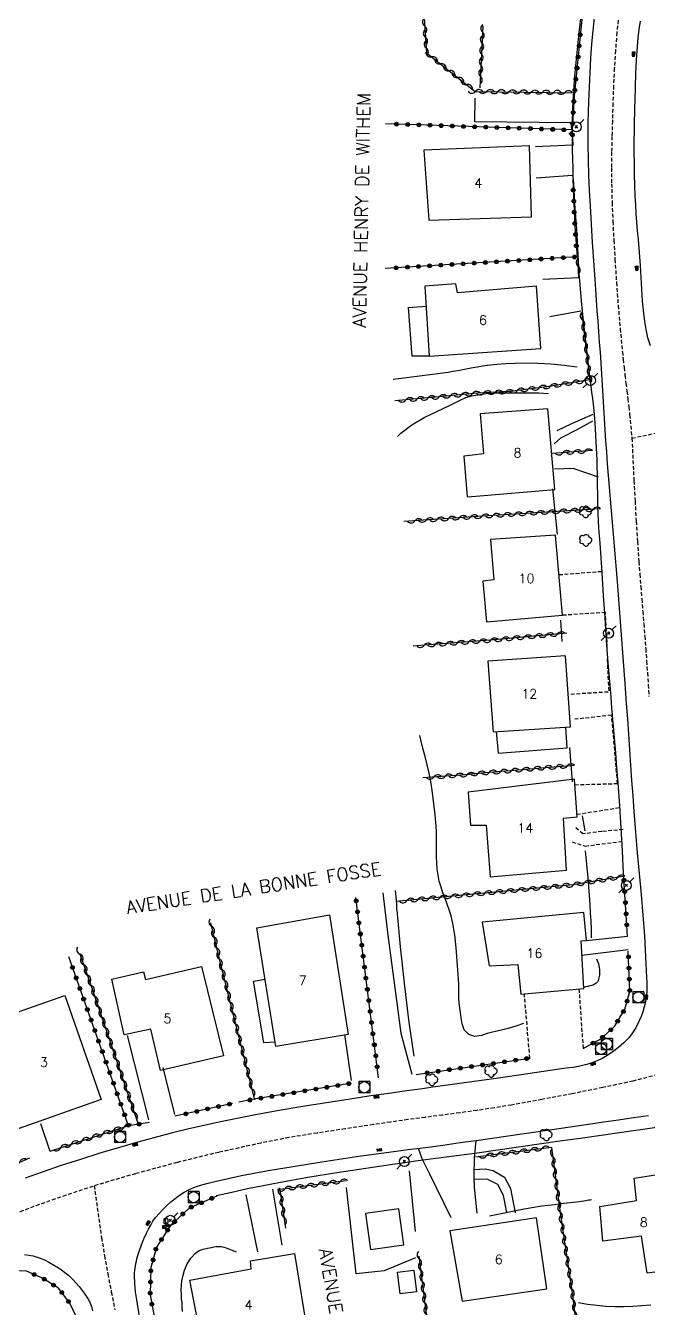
# Model space of a CAD drawing. Header units: millimetres. Extents: x 150997 to 152001, y 151999 to 153001.
# Drawn here: x 151433.1 to 151516.8, y 152318.2 to 152490.5 of the extents above; entities that cross this region are included whole.
import ezdxf
from ezdxf.enums import TextEntityAlignment as Align

# ---------------------------------------------------------------- set-up
doc = ezdxf.new("R2010")
doc.units = ezdxf.units.MM
doc.linetypes.add('DASHED', pattern=[0.75, 0.5, -0.25])
doc.layers.get('0').update_dxf_attribs({"linetype": 'CONTINUOUS'})
for name, color, linetype in [('W0001', 6, 'DASHED'), ('W0014', 7, 'CONTINUOUS'), ('W0017', 7, 'CONTINUOUS'), ('W0101', 7, 'CONTINUOUS'), ('W0104', 1, 'CONTINUOUS'), ('W0105', 7, 'CONTINUOUS'), ('W0112', 1, 'DASHED'), ('W0211', 2, 'CONTINUOUS'), ('W0214', 2, 'CONTINUOUS'), ('W0300', 7, 'CONTINUOUS'), ('W0310', 3, 'CONTINUOUS'), ('W0323', 7, 'CONTINUOUS'), ('W0401', 7, 'CONTINUOUS'), ('W0420', 7, 'CONTINUOUS'), ('W0438', 7, 'CONTINUOUS'), ('W0473', 7, 'CONTINUOUS'), ('W0989', 7, 'CONTINUOUS'), ('W0991', 7, 'CONTINUOUS')]:
    doc.layers.add(name, color=color, linetype=linetype)
doc.styles.get("Standard").update_dxf_attribs({"font": 'romans.shx', "width": 0.85})

# ---------------------------------------------------------------- blocks, each defined once
blk = doc.blocks.new('T473')
for p, q in [((-0.166667, 0.166667), (0.166667, -0.166667)), ((-0.166667, -0.166667), (0.166667, 0.166667)), ((0.500001, 0.500001), (1.000002, 1.000002)), ((-1.000002, -1.000002), (-0.500001, -0.500001))]:
    blk.add_line(p, q)
blk.add_ellipse((0, 0), major_axis=(0.471405, 0.471405), ratio=1, start_param=5.4977871438, end_param=11.780972451)
blk = doc.blocks.new('T420')
for p, q in [((0.75, 0.75), (-0.75, 0.75)), ((-0.75, 0.75), (-0.75, -0.75)), ((0.75, 0.75), (0.75, -0.75)), ((0.75, -0.75), (-0.75, -0.75))]:
    blk.add_line(p, q)
blk.add_ellipse((0, 0), major_axis=(-0.53, 0.53), ratio=1, start_param=3.926991, end_param=10.210176)
blk = doc.blocks.new('T401')
for p, q in [((-0.3, 0.3), (0, 0.3)), ((-0.3, -0.25), (-0.3, 0.3)), ((-0.3, 0.15), (0, 0.15)), ((-0.3, 0), (0, 0)), ((0, 0.3), (0, -0.25)), ((-0.3, -0.15), (0, -0.15)), ((-0.3, -0.25), (-0.3, -0.3)), ((-0.3, -0.3), (0, -0.3)), ((0, -0.3), (0, -0.25))]:
    blk.add_line(p, q)
blk = doc.blocks.new('T300')
for p, q in [((-0.8, 0.51), (-0.86, 0.34)), ((-0.86, 0.34), (-0.86, 0.17)), ((-0.86, 0.17), (-0.74, 0.06)), ((-0.69, 0.63), (-0.8, 0.51)), ((-0.8, -0.06), (-0.74, 0.06)), ((-0.74, 0.06), (-0.69, 0.11)), ((-0.57, 0.69), (-0.69, 0.63)), ((-0.46, 0.69), (-0.57, 0.69)), ((-0.29, 0.63), (-0.46, 0.69)), ((-0.29, 0.63), (-0.17, 0.74)), ((-0.23, 0.57), (-0.29, 0.63)), ((-0.17, 0.74), (-0.06, 0.8)), ((-0.06, 0.8), (0.06, 0.8)), ((0.06, 0.8), (0.23, 0.74)), ((0.23, 0.74), (0.34, 0.63)), ((0.34, 0.63), (0.4, 0.51)), ((0.46, 0.46), (0.34, 0.46)), ((0.4, 0.51), (0.4, 0.46)), ((0.57, 0.4), (0.46, 0.46)), ((0.57, 0.4), (0.69, 0.29)), ((0.69, 0.29), (0.74, 0.17)), ((0.74, 0.06), (0.69, -0.17)), ((0.74, 0.17), (0.74, 0.06)), ((-0.8, -0.17), (-0.8, -0.06)), ((-0.8, -0.23), (-0.8, -0.17)), ((-0.74, -0.34), (-0.8, -0.23)), ((-0.69, -0.4), (-0.74, -0.34)), ((-0.51, -0.46), (-0.69, -0.4)), ((-0.4, -0.46), (-0.51, -0.46)), ((-0.4, -0.46), (-0.34, -0.46)), ((-0.34, -0.46), (-0.34, -0.4)), ((-0.34, -0.51), (-0.34, -0.46)), ((-0.29, -0.63), (-0.34, -0.51)), ((-0.17, -0.74), (-0.29, -0.63)), ((-0.06, -0.8), (-0.17, -0.74)), ((0.06, -0.8), (-0.06, -0.8)), ((0.17, -0.74), (0.06, -0.8)), ((0.23, -0.69), (0.17, -0.74)), ((0.29, -0.46), (0.23, -0.46)), ((0.29, -0.63), (0.23, -0.69)), ((0.46, -0.4), (0.29, -0.46)), ((0.34, -0.51), (0.29, -0.63)), ((0.34, -0.51), (0.34, -0.46)), ((0.57, -0.34), (0.46, -0.4)), ((0.63, -0.29), (0.57, -0.34)), ((0.69, -0.17), (0.63, -0.29))]:
    blk.add_line(p, q)
blk = doc.blocks.new('T438')
for p, q in [((-0.4, 0.2), (0.4, 0.2)), ((-0.4, -0.2), (-0.4, 0.2)), ((0.15, 1.1), (-0.3, 1.1)), ((-0.3, 1.1), (-0.3, 0.5)), ((-0.3, 0.5), (0.15, 0.5)), ((0.3, 0.65), (0.3, 0.95)), ((0.4, 0.2), (0.4, -0.2))]:
    blk.add_line(p, q)
at = {"flags": 128}
for points in [[(-0.4, -0.2), (0.4, 0.2)], [(0.4, -0.2), (-0.4, -0.2)]]:
    blk.add_lwpolyline(points, dxfattribs=at)
for centre, major_axis, start_param, end_param in [((0.15, 0.95), (0.106, -0.106), 0.785398, 2.356194), ((0.15, 0.65), (0.106, 0.106), 3.926991, 5.497787)]:
    blk.add_ellipse(centre, major_axis=major_axis, ratio=1, start_param=start_param, end_param=end_param)
blk = doc.blocks.new('t310o')
at = {"color": 0, "linetype": 'Continuous'}
for centre, start, end in [((-0.5, 0.38), 216.8699, 323.1304), ((0.5, -0.37), 36.8699, 143.1303)]:
    blk.add_arc(centre, 0.625, start, end, dxfattribs=at)
blk = doc.blocks.new('t323o')
at = {"color": 0, "linetype": 'Continuous'}
for radius in [0.25, 0.15]:
    blk.add_circle((0, 0), radius, dxfattribs=at)

msp = doc.modelspace()

# ---------------------------------------------------------------- linework, layer by layer
at = {"layer": 'W0001'}
for points in [[(151512.79, 152491.97), (151512.56, 152489.57), (151512.37, 152487.16), (151512.22, 152484.8), (151512.11, 152482.44), (151512.03, 152480.08), (151511.96, 152477.72), (151511.9, 152475.61), (151511.86, 152473.5), (151511.84, 152471.38), (151511.86, 152469.27), (151511.92, 152466.72), (151512.02, 152464.18), (151512.15, 152461.64), (151512.3, 152459.1), (151512.51, 152455.99), (151512.74, 152452.89), (151513.01, 152449.79), (151513.3, 152446.69), (151513.41, 152445.63), (151513.53, 152444.57), (151513.65, 152443.52), (151513.78, 152442.46), (151513.91, 152441.4), (151514.04, 152440.35), (151514.16, 152439.29), (151514.28, 152438.23), (151514.59, 152435.08)], [(151514.59, 152435.08), (151517.99, 152435.8)], [(151514.59, 152435.08), (151514.85, 152429.36), (151515, 152426.64), (151515.16, 152423.92), (151515.34, 152421.2), (151515.52, 152418.48), (151515.64, 152416.81), (151515.77, 152415.14), (151515.9, 152413.47), (151516.04, 152411.8), (151516.17, 152410.13), (151516.31, 152408.47), (151516.44, 152406.8), (151516.56, 152405.13), (151516.67, 152403.54), (151516.78, 152401.95), (151516.88, 152400.35)], [(151520.24, 152350.13), (151514.73, 152348.7), (151510.66, 152347.82), (151506.57, 152347), (151502.48, 152346.22), (151498.39, 152345.48), (151496.08, 152345.1), (151493.76, 152344.75), (151491.44, 152344.43), (151489.12, 152344.12), (151486.8, 152343.82), (151484.48, 152343.51), (151482.16, 152343.19), (151479.85, 152342.85), (151476.06, 152342.28), (151472.27, 152341.71), (151468.48, 152341.1), (151464.71, 152340.37), (151459.07, 152339.12), (151453.45, 152337.75), (151447.87, 152336.25), (151442.32, 152334.63)], [(151413.65, 152323.15), (151430.24, 152330.35), (151432.39, 152331.17), (151434.54, 152331.97), (151436.69, 152332.75), (151438.86, 152333.5), (151442.32, 152334.63)], [(151442.32, 152334.63), (151443.3, 152327.65), (151443.71, 152325.22), (151444.16, 152322.79), (151444.62, 152320.37), (151445.08, 152317.95)]]:
    msp.add_lwpolyline(points, dxfattribs=at)
at = {"layer": 'W0014'}
for points in [[(151513.46, 152376.6), (151513.3, 152379.64), (151513.13, 152382.68), (151512.94, 152385.72), (151512.73, 152388.75), (151512.58, 152390.77), (151512.42, 152392.79), (151512.25, 152394.8), (151512.08, 152396.82), (151511.9, 152398.83), (151511.73, 152400.85), (151511.57, 152402.86), (151511.41, 152404.88), (151511.19, 152407.9), (151510.98, 152410.93), (151510.78, 152413.95), (151510.58, 152416.97), (151510.44, 152418.98), (151510.3, 152420.98), (151510.16, 152422.98), (151510.06, 152424.99), (151510.02, 152425.88), (151510, 152426.78), (151509.99, 152427.67), (151509.97, 152428.56), (151509.96, 152429.46), (151509.95, 152430.35), (151509.93, 152431.24), (151509.9, 152432.14), (151509.82, 152433.8), (151509.74, 152435.46), (151509.63, 152437.13), (151509.49, 152438.79), (151509.41, 152439.61), (151509.32, 152440.43), (151509.22, 152441.25), (151509.11, 152442.07), (151509, 152442.88), (151508.89, 152443.7), (151508.79, 152444.52), (151508.69, 152445.34), (151508.39, 152448.07), (151508.09, 152450.79), (151507.82, 152453.53), (151507.58, 152456.26), (151507.51, 152457.13), (151507.45, 152458), (151507.4, 152458.87), (151507.35, 152459.74), (151507.31, 152460.62), (151507.26, 152461.49), (151507.21, 152462.36), (151507.16, 152463.23), (151507.1, 152464.1), (151507.04, 152464.97), (151506.98, 152465.85), (151506.92, 152466.72), (151506.86, 152467.59), (151506.81, 152468.46), (151506.76, 152469.33), (151506.71, 152470.2), (151506.67, 152471.39), (151506.63, 152472.58), (151506.61, 152473.77), (151506.6, 152474.96), (151506.6, 152475.72), (151506.6, 152476.48), (151506.61, 152477.23), (151506.62, 152477.99), (151506.64, 152478.75), (151506.66, 152479.51), (151506.69, 152480.26), (151506.73, 152481.02), (151506.92, 152483.74), (151507.16, 152486.45), (151507.44, 152489.15), (151507.78, 152491.86)], [(151509.52, 152491.58), (151509.34, 152489.82), (151509.17, 152488.05), (151509.03, 152486.12), (151508.92, 152484.19), (151508.83, 152482.25), (151508.76, 152480.32), (151508.71, 152478.88), (151508.67, 152477.44), (151508.66, 152475.99), (151508.66, 152474.55), (151508.7, 152472.49), (151508.77, 152470.43), (151508.86, 152468.37), (151508.96, 152466.31), (151509.09, 152463.84), (151509.25, 152461.36), (151509.41, 152458.89), (151509.58, 152456.42), (151509.68, 152455.01), (151509.78, 152453.61), (151509.88, 152452.2), (151509.99, 152450.8), (151510.1, 152449.4), (151510.2, 152447.99), (151510.3, 152446.59), (151510.4, 152445.18), (151510.5, 152443.69), (151510.59, 152442.2), (151510.68, 152440.7), (151510.77, 152439.2), (151510.86, 152437.71), (151510.95, 152436.21), (151511.05, 152434.72), (151511.15, 152433.23), (151511.27, 152431.64), (151511.4, 152430.06), (151511.53, 152428.48), (151511.67, 152426.9), (151511.81, 152425.32), (151511.95, 152423.74), (151512.08, 152422.16), (151512.21, 152420.58), (151512.59, 152415.81), (151512.96, 152411.04), (151513.33, 152406.27), (151513.68, 152401.5), (151513.83, 152399.43), (151513.98, 152397.36), (151514.12, 152395.29), (151514.27, 152393.22), (151514.41, 152391.15), (151514.55, 152389.07), (151514.7, 152387), (151514.85, 152384.93), (151515.07, 152382.14), (151515.31, 152379.36), (151515.56, 152376.57), (151515.82, 152373.78), (151516.05, 152370.99), (151516.26, 152368.2), (151516.43, 152365.41), (151516.55, 152362.61), (151516.57, 152361.96), (151516.59, 152361.3), (151516.58, 152360.65), (151516.52, 152360), (151516.4, 152359.32), (151516.25, 152358.65), (151516.05, 152358), (151515.81, 152357.36), (151515.48, 152356.6), (151515.1, 152355.87), (151514.67, 152355.17), (151514.17, 152354.51), (151513.51, 152353.82), (151512.8, 152353.2), (151512.04, 152352.63), (151511.25, 152352.11), (151510.6, 152351.74), (151509.92, 152351.42), (151509.22, 152351.14), (151508.51, 152350.9), (151507.6, 152350.68), (151506.68, 152350.54), (151505.75, 152350.42), (151504.83, 152350.29), (151500.58, 152349.66), (151496.32, 152349.05), (151492.07, 152348.46), (151487.81, 152347.86), (151486.43, 152347.66), (151485.04, 152347.47), (151483.65, 152347.28), (151482.27, 152347.09), (151480.88, 152346.89), (151479.49, 152346.69), (151478.11, 152346.49), (151476.73, 152346.28), (151473.54, 152345.78), (151470.35, 152345.27), (151467.17, 152344.73), (151464, 152344.15), (151461.75, 152343.71), (151459.5, 152343.26), (151457.26, 152342.78), (151455.02, 152342.27), (151452.68, 152341.69), (151450.35, 152341.08), (151448.02, 152340.44), (151445.7, 152339.77), (151443.09, 152338.99), (151440.49, 152338.18), (151437.9, 152337.34), (151435.32, 152336.45), (151433.04, 152335.63)], [(151517.09, 152447.48), (151516.73, 152448.55), (151516.49, 152449.66), (151516.32, 152450.77), (151516.17, 152451.87), (151516.08, 152452.67), (151516, 152453.47), (151515.94, 152454.27), (151515.9, 152455.07), (151515.86, 152455.88), (151515.82, 152456.68), (151515.78, 152457.48), (151515.73, 152458.28), (151515.64, 152459.44), (151515.55, 152460.6), (151515.45, 152461.77), (151515.35, 152462.93), (151515.25, 152464.09), (151515.17, 152465.25), (151515.09, 152466.42), (151515.02, 152467.58), (151514.97, 152469.06), (151514.93, 152470.55), (151514.91, 152472.03), (151514.9, 152473.52), (151514.9, 152474.38), (151514.9, 152475.25), (151514.91, 152476.11), (151514.93, 152476.98), (151514.94, 152477.84), (151514.96, 152478.71), (151514.99, 152479.57), (151515.01, 152480.44), (151515.06, 152482.26), (151515.12, 152484.08), (151515.2, 152485.9), (151515.33, 152487.71), (151515.44, 152488.85), (151515.58, 152489.98), (151515.73, 152491.1)], [(151448.49, 152316.52), (151448.23, 152318.18), (151448.06, 152319.28), (151447.88, 152320.39), (151447.76, 152321.5), (151447.73, 152322.63), (151447.74, 152322.94), (151447.77, 152323.26), (151447.81, 152323.57), (151447.86, 152323.89), (151447.92, 152324.2), (151447.99, 152324.51), (151448.06, 152324.82), (151448.14, 152325.12), (151448.39, 152325.92), (151448.68, 152326.71), (151449, 152327.48), (151449.36, 152328.25), (151449.62, 152328.79), (151449.91, 152329.33), (151450.22, 152329.85), (151450.57, 152330.35), (151451.04, 152330.92), (151451.54, 152331.46), (151452.07, 152331.97), (151452.62, 152332.46), (151453.2, 152332.93), (151453.8, 152333.37), (151454.42, 152333.78), (151455.08, 152334.14), (151455.92, 152334.49), (151456.78, 152334.77), (151457.65, 152335), (151458.53, 152335.22), (151462.1, 152336.02), (151465.7, 152336.68), (151469.31, 152337.27), (151472.93, 152337.84), (151475.24, 152338.2), (151477.56, 152338.54), (151479.88, 152338.86), (151482.21, 152339.17), (151484.53, 152339.48), (151486.85, 152339.79), (151489.17, 152340.1), (151491.5, 152340.42), (151493.65, 152340.73), (151495.81, 152341.04), (151497.97, 152341.35), (151500.12, 152341.67), (151502.28, 152341.98), (151504.44, 152342.3), (151506.59, 152342.61), (151508.75, 152342.92), (151510.77, 152343.21), (151512.78, 152343.5), (151514.8, 152343.78), (151516.82, 152344.07)], [(151518.89, 152342.58), (151516.03, 152342.19), (151513.24, 152341.8), (151510.46, 152341.4), (151507.68, 152341), (151504.9, 152340.6), (151502.12, 152340.2), (151499.34, 152339.8), (151496.56, 152339.41), (151493.77, 152339.02), (151492.39, 152338.83), (151491.01, 152338.65), (151489.63, 152338.47), (151488.25, 152338.29), (151486.87, 152338.11), (151485.49, 152337.92), (151484.11, 152337.73), (151482.74, 152337.53), (151478.83, 152336.95), (151474.93, 152336.36), (151471.03, 152335.72), (151467.15, 152335.04), (151465.04, 152334.63), (151462.93, 152334.2), (151460.83, 152333.74), (151458.73, 152333.26)], [(151432.93, 152325.39), (151433.52, 152325.31), (151434.1, 152325.2), (151434.67, 152325.05), (151435.21, 152324.85), (151435.73, 152324.62), (151436.24, 152324.35), (151436.74, 152324.07), (151437.3, 152323.73), (151437.86, 152323.36), (151438.39, 152322.97), (151438.9, 152322.55), (151439.39, 152322.09), (151439.85, 152321.6), (151440.29, 152321.09), (151440.71, 152320.56), (151440.99, 152320.19), (151441.26, 152319.8), (151441.51, 152319.4), (151441.73, 152318.97), (151441.94, 152318.41), (151442.09, 152317.83)]]:
    msp.add_lwpolyline(points, dxfattribs=at)
at = {"layer": 'W0017'}
for points in [[(151506.49, 152477.46), (151493.49, 152477.58), (151493.52, 152480.76)], [(151501.63, 152474.27), (151506.57, 152474.51)], [(151506.61, 152470.35), (151501.73, 152470)], [(151502.62, 152456.42), (151507.42, 152456.66)], [(151507.74, 152452.13), (151503.55, 152451.39)], [(151504.52, 152436.12), (151506.5, 152437.03), (151509.37, 152438.3)], [(151509.3, 152437.35), (151507.26, 152436.23), (151505, 152435.1), (151504.15, 152434.3)], [(151510.09, 152429.84), (151506.7, 152431), (151504.2, 152430.9)], [(151481.09, 152374.01), (151481.8, 152368.31), (151483.54, 152355.13), (151485.01, 152349.64)], [(151449.66, 152343.49), (151446.79, 152354.84)], [(151476.88, 152348.78), (151476.01, 152354.97)], [(151453.14, 152344.21), (151451.57, 152350.54)], [(151436.42, 152339.22), (151435.14, 152342.95)], [(151493.63, 152340.73), (151493.37, 152338.35), (151493.32, 152335.93), (151493.39, 152334.43), (151493.73, 152330.95)], [(151490.29, 152330.3), (151487.42, 152336.2), (151486.41, 152338.25), (151485.92, 152339.64)], [(151493.34, 152336.82), (151494.87, 152336.92), (151495.95, 152336.7), (151497.48, 152335.8), (151498.28, 152334.26), (151498.89, 152330.98)], [(151497.76, 152331.03), (151497.33, 152333.32), (151496.55, 152334.82), (151495.23, 152335.49), (151493.34, 152335.51)], [(151462.69, 152333.41), (151464.25, 152325.77)], [(151467.56, 152326.65), (151466.34, 152334.18)]]:
    msp.add_lwpolyline(points, dxfattribs=at)
at = {"layer": 'W0101'}
for points in [[(151500.81, 152474.35), (151486.63, 152473.78), (151487.29, 152464.35), (151501.09, 152464.82)], [(151502.36, 152447.13), (151501.77, 152455.49), (151491.16, 152454.62), (151490.94, 152455.82), (151486.76, 152455.48), (151487.35, 152446.09)], [(151504.22, 152428.19), (151503.3, 152439.04), (151494.21, 152438.34), (151494.63, 152432.98), (151493.18, 152432.81), (151491.98, 152432.67), (151492.46, 152427.2), (151493.59, 152427.29)], [(151505.25, 152411.28), (151504.32, 152422.05), (151495.58, 152421.47), (151496.03, 152416.05), (151494.53, 152415.85), (151495.04, 152410.41)], [(151506.32, 152396.3), (151505.67, 152405.82), (151495.21, 152405.12), (151495.95, 152395.63)], [(151505.8, 152377.03), (151505.4, 152384), (151507.22, 152384.2), (151506.86, 152389.26), (151492.58, 152387.51), (151492.9, 152383.06), (151495, 152383.08), (151495.55, 152376.14)], [(151508.12, 152361.12), (151507.75, 152367.54), (151508.5, 152367.57), (151508.13, 152371.35), (151494.45, 152370.04), (151495.38, 152364.19), (151499.27, 152364.35), (151499.65, 152360.39)], [(151476.47, 152354.97), (151466.73, 152353.35), (151464.17, 152369.29), (151473.93, 152371.03)], [(151459.7, 152352.07), (151451.21, 152350.1), (151449.95, 152355.68), (151446.33, 152354.93), (151444.68, 152362.38), (151448.96, 152363.39), (151449.2, 152362.33), (151456.76, 152364.1)], [(151520.91, 152336.57), (151522.76, 152323.67), (151516.64, 152322.89), (151515.88, 152327.86), (151510.69, 152327.17), (151510.28, 152331.86), (151515.19, 152332.63), (151514.88, 152335.65)], [(151501.78, 152330.32), (151490.11, 152328.57), (151491.77, 152319.13), (151503.13, 152320.78)], [(151469.25, 152325.53), (151471.07, 152314.22), (151457.15, 152311.72), (151455.16, 152321.96), (151463.43, 152323.46), (151463.32, 152324.55)]]:
    msp.add_lwpolyline(points, close=True, dxfattribs=at)
for points in [[(151430.22, 152357.02), (151430.1, 152357.29), (151438.38, 152360.2), (151443.26, 152346.24)], [(151443.26, 152346.24), (151432.1, 152342.29), (151429.75, 152349.44), (151430.15, 152349.64), (151427.92, 152356.32), (151430.22, 152357.02)]]:
    msp.add_lwpolyline(points, dxfattribs=at)
at = {"layer": 'W0104'}
for points in [[(151487.35, 152446.09), (151485.07, 152446.09), (151484.54, 152452.62), (151486.93, 152452.82)], [(151496.32, 152395.66), (151496.62, 152392.77), (151505.89, 152393.46), (151505.71, 152396.26)], [(151466.64, 152353.92), (151465.11, 152353.82), (151463.71, 152362.14), (151465.28, 152362.37)]]:
    msp.add_lwpolyline(points, dxfattribs=at)
for points in [[(151483.94, 152326.68), (151483.26, 152331.51), (151478.76, 152330.88), (151479.43, 152326.05)], [(151485.63, 152320.38), (151483.44, 152320.11), (151483.09, 152323.01), (151485.28, 152323.27)]]:
    msp.add_lwpolyline(points, close=True, dxfattribs=at)
at = {"layer": 'W0105'}
for points in [[(151508.5, 152367.57), (151513.99, 152368.18)], [(151514.09, 152366.33), (151507.86, 152365.57)]]:
    msp.add_lwpolyline(points, dxfattribs=at)
at = {"layer": 'W0112'}
for points in [[(151504.78, 152416.74), (151510.52, 152417.18)], [(151511.02, 152411.65), (151505.25, 152411.28)], [(151511.28, 152406.9), (151511.02, 152411.65)], [(151511.51, 152401.11), (151511.3, 152405.43)], [(151506.39, 152400.7), (151511.51, 152401.02)], [(151511.84, 152397.85), (151506.91, 152397.31)], [(151512.66, 152388.68), (151511.87, 152397.77)], [(151506.91, 152388.52), (151511.42, 152388.63), (151512.66, 152388.68)], [(151507.2, 152384.54), (151513.07, 152385.47)], [(151513.39, 152382.48), (151510.56, 152382.24), (151507.99, 152381.9), (151507.01, 152382.76)], [(151506.54, 152380.83), (151508.31, 152380.27), (151513.31, 152380.91)], [(151507.47, 152361.07), (151508.02, 152353.08)], [(151500.87, 152351.77), (151500.13, 152360.43)]]:
    msp.add_lwpolyline(points, dxfattribs=at)
at = {"layer": 'W0211'}
for points in [[(151483.08, 152435.3), (151483.51, 152435.73), (151485.02, 152436.89), (151486.67, 152437.84), (151488.37, 152438.67), (151490.05, 152439.48), (151490.78, 152439.84), (151491.51, 152440.2), (151492.27, 152440.52), (151493.05, 152440.75), (151494.98, 152441.06), (151496.92, 152441.16), (151498.86, 152441.15), (151500.78, 152441.15), (151501.43, 152441.16), (151502.08, 152441.15), (151502.72, 152441.13), (151503.37, 152441.09)], [(151503.89, 152428.29), (151504.56, 152422.19)], [(151504.97, 152410.62), (151505.17, 152407.75)], [(151500.01, 152356.41), (151498.99, 152356.06), (151497.95, 152355.75), (151496.9, 152355.49), (151495.85, 152355.27), (151495.15, 152355.07), (151494.37, 152354.8), (151493.49, 152354.69), (151492.66, 152354.95), (151492.06, 152355.57), (151491.76, 152356.39), (151491.65, 152357.19), (151491.56, 152357.9), (151491.44, 152358.53), (151491.38, 152359.18), (151491.34, 152359.82), (151491.32, 152360.46), (151491.32, 152361.1), (151491.31, 152361.74), (151491.29, 152362.38), (151491.25, 152363.02), (151491.11, 152364.8), (151490.97, 152366.58), (151490.78, 152368.35), (151490.48, 152370.11), (151490.28, 152370.91), (151490.04, 152371.69), (151489.77, 152372.46), (151489.48, 152373.23), (151489.19, 152374), (151488.93, 152374.77), (151488.7, 152375.56), (151488.53, 152376.37), (151488.42, 152377.19), (151488.35, 152378.01), (151488.33, 152378.83), (151488.32, 152379.66), (151488.33, 152380.48), (151488.33, 152381.3), (151488.31, 152382.12), (151488.27, 152382.94), (151488.13, 152384.45), (151487.97, 152385.95), (151487.78, 152387.44), (151487.55, 152388.93), (151487.33, 152390.07), (151487.07, 152391.2), (151486.78, 152392.32), (151486.49, 152393.43), (151486.2, 152394.55), (151486.06, 152395.14)], [(151506.21, 152393.51), (151506.57, 152388.9)], [(151507.9, 152384.32), (151508.27, 152382.32)], [(151508.32, 152379.61), (151508.5, 152377.82), (151508.66, 152376.02), (151508.8, 152374.23), (151508.93, 152372.43), (151508.99, 152371.31), (151509.05, 152370.19), (151509.09, 152369.07), (151509.12, 152367.95)], [(151509.84, 152365.14), (151510.11, 152364.43), (151510.23, 152363.68), (151510.21, 152362.92), (151510.04, 152362.19), (151509.98, 152362.05), (151509.88, 152361.93), (151509.78, 152361.83), (151509.66, 152361.74), (151509.43, 152361.62), (151509.19, 152361.54), (151508.95, 152361.48), (151508.7, 152361.42), (151508.56, 152361.39), (151508.41, 152361.36), (151508.27, 152361.33), (151508.12, 152361.31)], [(151495.46, 152330.58), (151497, 152330.92), (151498.55, 152331.23), (151500.11, 152331.53), (151501.67, 152331.79), (151502.5, 152331.92), (151503.34, 152332.03), (151504.18, 152332.13), (151505.02, 152332.23), (151505.86, 152332.32), (151506.7, 152332.42), (151507.54, 152332.53), (151508.38, 152332.65), (151508.57, 152332.69), (151508.76, 152332.72), (151508.96, 152332.76), (151509.15, 152332.8)], [(151454.2, 152317.73), (151454.16, 152318.32), (151454.12, 152318.9), (151454.07, 152319.49), (151454.03, 152320.07), (151454.01, 152320.66), (151454.03, 152321.26), (151454.09, 152321.85), (151454.21, 152322.44), (151454.47, 152323.3), (151454.82, 152324.14), (151455.31, 152324.92), (151455.94, 152325.59), (151456.43, 152325.91), (151456.98, 152326.11), (151457.54, 152326.24), (151458.08, 152326.35), (151458.41, 152326.42), (151458.73, 152326.47), (151459.06, 152326.49), (151459.39, 152326.47), (151459.74, 152326.4), (151460.07, 152326.28), (151460.39, 152326.15), (151460.71, 152326.02), (151460.88, 152325.96), (151461.05, 152325.9), (151461.22, 152325.83), (151461.39, 152325.76)]]:
    msp.add_lwpolyline(points, dxfattribs=at)
at = {"layer": 'W0214'}
for points in [[(151507.23, 152444.61), (151505.47, 152444.84), (151503.71, 152445), (151501.94, 152445.1), (151500.16, 152445.14), (151498.91, 152445.13), (151497.66, 152445.07), (151496.42, 152444.96), (151495.17, 152444.83), (151494.51, 152444.74), (151493.85, 152444.64), (151493.19, 152444.52), (151492.53, 152444.4), (151491.87, 152444.27), (151491.21, 152444.14), (151490.55, 152444.03), (151489.89, 152443.92), (151487.78, 152443.62), (151485.67, 152443.36), (151483.56, 152443.11), (151482.51, 152442.98)], [(151517.11, 152318.6), (151515.91, 152318.49), (151514.71, 152318.41), (151513.51, 152318.36), (151512.3, 152318.37), (151511.07, 152318.42), (151509.85, 152318.53), (151508.62, 152318.68), (151507.41, 152318.88)]]:
    msp.add_lwpolyline(points, dxfattribs=at)
at = {"layer": 'W0300'}
for points in [[(151482.77, 152374.31), (151482.93, 152372.57), (151482.94, 152372.45), (151482.94, 152372.34), (151482.95, 152372.23), (151482.95, 152372.11), (151482.95, 152372), (151482.96, 152371.88), (151482.96, 152371.77), (151482.97, 152371.65), (151483.42, 152366.74), (151483.96, 152361.83), (151484.58, 152356.94), (151485.28, 152352.05)], [(151484.64, 152336.63), (151485.47, 152328.5)], [(151481.3, 152323.21), (151477.52, 152322.81), (151476.23, 152334.4)], [(151485.52, 152324.95), (151481.3, 152323.18)]]:
    msp.add_lwpolyline(points, dxfattribs=at)
at = {"layer": 'W0310'}
for points in [[(151486.42, 152494.95), (151486.98, 152486.86), (151493.54, 152481.67), (151506.62, 152481.5)], [(151494.53, 152490.5), (151494.16, 152482.17)], [(151507.45, 152456.66), (151507.32, 152459.34)], [(151507.86, 152451.72), (151508.95, 152442.9), (151503.16, 152441.99), (151498.16, 152441.34), (151493.81, 152441.13), (151487.15, 152440.48), (151482.73, 152440.1)], [(151509.29, 152433.42), (151503.81, 152433.01)], [(151510.32, 152425.58), (151495.2, 152424.65), (151483.93, 152423.87)], [(151505.82, 152408.87), (151495.51, 152407.92), (151486.69, 152407.25), (151485.17, 152407.14)], [(151506.83, 152391.11), (151492.76, 152389.95), (151492.74, 152389.89), (151486.48, 152389.44)], [(151513.35, 152376.17), (151506.63, 152375.07), (151482.85, 152372.82)], [(151463.92, 152346.17), (151459.31, 152364.54), (151458.01, 152369.94)], [(151440.35, 152365.89), (151441.66, 152362.26), (151448.2, 152343.05)], [(151423.18, 152359.87), (151430.88, 152337.18), (151433.68, 152338.36)], [(151436.39, 152339.29), (151446.85, 152342.7)], [(151503.78, 152339.79), (151493.57, 152338.49)], [(151503.78, 152339.79), (151504.98, 152330.68), (151506.62, 152319.95), (151507.06, 152316.26)], [(151476.18, 152335.31), (151467.26, 152334.14), (151468.05, 152328.91)], [(151485.96, 152325.16), (151487.51, 152312.89)]]:
    msp.add_lwpolyline(points, dxfattribs=at)
at = {"layer": 'W0323'}
for points in [[(151495.23, 152515.34), (151503.78, 152514.49), (151502.39, 152500.33), (151502.4, 152496.27), (151502.59, 152493.45), (151507.88, 152491.83), (151506.84, 152481.02), (151506.55, 152476.49), (151506.65, 152474.34)], [(151506.55, 152476.49), (151481.45, 152477.32)], [(151506.63, 152469.85), (151506.92, 152463.51), (151507.23, 152459.44)], [(151507.23, 152459.44), (151481.41, 152457.88)], [(151513.99, 152368.18), (151513.46, 152376.6)], [(151480.54, 152349.11), (151477.47, 152373.38)], [(151508.05, 152353.05), (151510.4, 152354.38), (151512.26, 152356.05), (151513.64, 152358.37), (151514.31, 152360.74), (151514.1, 152366.14)], [(151449.76, 152343.15), (151446.93, 152342.69), (151438.9, 152365.38)], [(151485.59, 152349.59), (151500.9, 152351.78)], [(151476.65, 152348.36), (151463.5, 152346.2), (151461.77, 152345.85)], [(151460.91, 152345.7), (151453.17, 152343.96)], [(151458.78, 152333.21), (151455.06, 152331.64), (151452.59, 152329.29), (151450.68, 152326.38), (151449.95, 152323.65), (151449.84, 152319.96), (151452.25, 152306.92)], [(151441.68, 152311.55), (151440.33, 152316.14), (151439.03, 152318.85), (151437.53, 152320.85), (151435.39, 152322.2), (151433.23, 152323.14), (151429.83, 152323.29)]]:
    msp.add_lwpolyline(points, dxfattribs=at)

# ---------------------------------------------------------------- block references
at = {"layer": 'W0300'}
for p in [(151508.39, 152425.17), (151508.41, 152421.33), (151495.68, 152349.99), (151487.72, 152348.86), (151503.1, 152341.45)]:
    msp.add_blockref('T300', p, dxfattribs=at)
at = {"layer": 'W0310'}
for p, rotation in [((151486.73, 152490.46), 273.9004937423446), ((151486.83, 152488.97), 273.9004937423446), ((151494.5, 152489.66), 267.4358199196795), ((151486.94, 152487.47), 273.9004937423446), ((151494.43, 152488.16), 267.4358199196795), ((151487.67, 152486.31), 321.6815333732109), ((151494.36, 152486.67), 267.4358199196795), ((151488.85, 152485.38), 321.6815333732109), ((151490.03, 152484.45), 321.6815333732109), ((151494.3, 152485.17), 267.4358199196795), ((151491.2, 152483.52), 321.6815333732109), ((151492.38, 152482.59), 321.6815333732109), ((151494.23, 152483.67), 267.4358199196795), ((151493.56, 152481.67), 359.2598082676504), ((151495.06, 152481.65), 359.2598082676504), ((151496.56, 152481.63), 359.2598082676504), ((151498.06, 152481.61), 359.2598082676504), ((151499.56, 152481.59), 359.2598082676504), ((151501.06, 152481.57), 359.2598082676504), ((151502.56, 152481.56), 359.2598082676504), ((151504.06, 152481.54), 359.2598082676504), ((151505.56, 152481.52), 359.2598082676504), ((151507.37, 152458.16), 92.77296382925606), ((151507.95, 152450.95), 277.0938434579863), ((151508.14, 152449.46), 277.0938434579863), ((151508.32, 152447.97), 277.0938434579863), ((151508.51, 152446.48), 277.0938434579863), ((151508.69, 152444.99), 277.0938434579863), ((151508.88, 152443.51), 277.0938434579863), ((151499.17, 152441.47), 187.4421874327661), ((151500.65, 152441.66), 187.4421874327661), ((151502.14, 152441.86), 187.4421874327661), ((151503.63, 152442.07), 188.9177660524393), ((151505.11, 152442.3), 188.9177660524393), ((151506.59, 152442.53), 188.9177660524393), ((151508.07, 152442.76), 188.9177660524393), ((151484.22, 152440.23), 184.9067578514164), ((151485.72, 152440.36), 184.9067578514164), ((151487.21, 152440.49), 185.5352314500277), ((151488.7, 152440.63), 185.5352314500277), ((151490.2, 152440.78), 185.5352314500277), ((151491.69, 152440.92), 185.5352314500277), ((151493.18, 152441.07), 185.5352314500277), ((151494.68, 152441.17), 182.7657618345195), ((151496.18, 152441.24), 182.7657618345195), ((151497.68, 152441.32), 182.7657618345195), ((151505.31, 152433.12), 184.3195576500351), ((151506.8, 152433.23), 184.3195576500351), ((151508.3, 152433.34), 184.3195576500351), ((151488.42, 152424.18), 183.9641818279104), ((151489.92, 152424.28), 183.9641818279104), ((151491.41, 152424.39), 183.9641818279104), ((151492.91, 152424.49), 183.9641818279104), ((151494.4, 152424.59), 183.9641818279104), ((151495.9, 152424.69), 183.5223242667292), ((151497.4, 152424.79), 183.5223242667292), ((151498.9, 152424.88), 183.5223242667292), ((151500.39, 152424.97), 183.5223242667292), ((151501.89, 152425.06), 183.5223242667292), ((151503.39, 152425.15), 183.5223242667292), ((151504.88, 152425.25), 183.5223242667292), ((151506.38, 152425.34), 183.5223242667292), ((151507.88, 152425.43), 183.5223242667292), ((151509.38, 152425.52), 183.5223242667292), ((151485.43, 152423.97), 183.9641818279104), ((151486.92, 152424.08), 183.9641818279104), ((151503.11, 152408.62), 185.2866118878046), ((151504.6, 152408.76), 185.2866118878046), ((151486.66, 152407.25), 184.1837258951471), ((151488.16, 152407.36), 184.3390688638568), ((151489.66, 152407.47), 184.3390688638568), ((151491.15, 152407.59), 184.3390688638568), ((151492.65, 152407.7), 184.3390688638568), ((151494.14, 152407.81), 184.3390688638568), ((151495.64, 152407.93), 185.2866118878046), ((151497.13, 152408.07), 185.2866118878046), ((151498.63, 152408.21), 185.2866118878046), ((151500.12, 152408.34), 185.2866118878046), ((151501.61, 152408.48), 185.2866118878046), ((151490.97, 152389.77), 184.0999118368344), ((151492.46, 152389.87), 184.0999118368344), ((151493.92, 152390.04), 184.7390303927309), ((151495.42, 152390.17), 184.7390303927309), ((151496.91, 152390.29), 184.7390303927309), ((151498.41, 152390.42), 184.7390303927309), ((151499.9, 152390.54), 184.7390303927309), ((151501.4, 152390.66), 184.7390303927309), ((151502.89, 152390.79), 184.7390303927309), ((151504.39, 152390.91), 184.7390303927309), ((151505.88, 152391.04), 184.7390303927309), ((151487.97, 152389.55), 184.0999118368344), ((151489.47, 152389.66), 184.0999118368344), ((151511.18, 152375.81), 189.2978345229837), ((151512.66, 152376.05), 189.2978345229837), ((151497.78, 152374.23), 185.4057601232328), ((151499.28, 152374.37), 185.4057601232328), ((151500.77, 152374.51), 185.4057601232328), ((151502.26, 152374.65), 185.4057601232328), ((151503.76, 152374.79), 185.4057601232328), ((151505.25, 152374.94), 185.4057601232328), ((151506.74, 152375.08), 189.2978345229837), ((151508.22, 152375.33), 189.2978345229837), ((151509.7, 152375.57), 189.2978345229837), ((151484.34, 152372.96), 185.4057601232328), ((151485.84, 152373.1), 185.4057601232328), ((151487.33, 152373.24), 185.4057601232328), ((151488.82, 152373.38), 185.4057601232328), ((151490.32, 152373.52), 185.4057601232328), ((151491.81, 152373.66), 185.4057601232328), ((151493.3, 152373.81), 185.4057601232328), ((151494.8, 152373.95), 185.4057601232328), ((151496.29, 152374.09), 185.4057601232328), ((151458.12, 152369.46), 103.5507960308663), ((151458.47, 152368.01), 103.5507960308663), ((151440.4, 152365.75), 289.857890310206), ((151458.83, 152366.55), 103.5507960308663), ((151459.18, 152365.09), 103.5507960308663), ((151440.91, 152364.34), 289.857890310206), ((151459.54, 152363.63), 104.089824522278), ((151441.42, 152362.93), 289.857890310206), ((151441.91, 152361.51), 288.8081303420097), ((151459.9, 152362.18), 104.089824522278), ((151442.4, 152360.09), 288.8081303420097), ((151460.27, 152360.72), 104.089824522278), ((151442.88, 152358.67), 288.8081303420097), ((151460.63, 152359.27), 104.089824522278), ((151443.36, 152357.25), 288.8081303420097), ((151461, 152357.81), 104.089824522278), ((151461.36, 152356.36), 104.089824522278), ((151443.85, 152355.83), 288.8081303420097), ((151461.73, 152354.9), 104.089824522278), ((151444.33, 152354.41), 288.8081303420097), ((151444.81, 152352.99), 288.8081303420097), ((151462.09, 152353.45), 104.089824522278), ((151445.3, 152351.57), 288.8081303420097), ((151462.46, 152351.99), 104.089824522278), ((151445.78, 152350.15), 288.8081303420097), ((151462.82, 152350.54), 104.089824522278), ((151446.26, 152348.73), 288.8081303420097), ((151463.19, 152349.08), 104.089824522278), ((151463.55, 152347.63), 104.089824522278), ((151446.75, 152347.31), 288.8081303420097), ((151447.23, 152345.89), 288.8081303420097), ((151447.72, 152344.47), 288.8081303420097), ((151443.52, 152341.61), 18.0660686986755), ((151444.95, 152342.08), 18.0660686986755), ((151446.37, 152342.54), 18.0660686986755), ((151437.82, 152339.75), 18.0660686986755), ((151439.24, 152340.22), 18.0660686986755), ((151440.67, 152340.68), 18.0660686986755), ((151442.09, 152341.15), 18.0660686986755), ((151432.3, 152337.78), 22.96554102944469), ((151495.05, 152338.68), 187.2533953441197), ((151496.54, 152338.87), 187.2533953441197), ((151498.03, 152339.06), 187.2533953441197), ((151499.52, 152339.25), 187.2533953441197), ((151501, 152339.44), 187.2533953441197), ((151502.49, 152339.63), 187.2533953441197), ((151503.94, 152338.54), 277.4760170303656), ((151504.14, 152337.06), 277.4760170303656), ((151504.33, 152335.57), 277.4760170303656), ((151470.93, 152334.62), 187.4281156778688), ((151472.42, 152334.82), 187.4281156778688), ((151473.91, 152335.01), 187.4281156778688), ((151475.39, 152335.2), 187.4281156778688), ((151504.53, 152334.08), 277.4760170303656), ((151467.96, 152334.24), 187.4281156778688), ((151467.37, 152333.36), 278.6046224061927), ((151469.44, 152334.43), 187.4281156778688), ((151504.72, 152332.59), 277.4760170303656), ((151467.6, 152331.88), 278.6046224061927), ((151467.82, 152330.39), 278.6046224061927), ((151504.92, 152331.11), 277.4760170303656), ((151505.14, 152329.62), 278.6972210095221), ((151505.36, 152328.14), 278.6972210095221), ((151505.59, 152326.66), 278.6972210095221), ((151486.01, 152324.8), 277.1832296924948), ((151505.82, 152325.17), 278.6972210095221), ((151506.04, 152323.69), 278.6972210095221), ((151486.19, 152323.31), 277.1832296924948), ((151486.38, 152321.82), 277.1832296924948), ((151506.27, 152322.21), 278.6972210095221), ((151486.57, 152320.33), 277.1832296924948), ((151506.5, 152320.73), 278.6972210095221), ((151486.76, 152318.84), 277.1832296924948), ((151506.7, 152319.24), 276.796734955466), ((151486.94, 152317.35), 277.1832296924948), ((151506.88, 152317.75), 276.796734955466)]:
    msp.add_blockref('t310o', p, dxfattribs=dict(at, rotation=rotation))
at = {"layer": 'W0323'}
for p, rotation in [((151507.64, 152489.29), 264.4783885458984), ((151507.35, 152486.3), 264.4783885458984), ((151507.49, 152487.8), 264.4783885458984), ((151507.21, 152484.81), 264.4783885458984), ((151507.06, 152483.32), 264.4783885458984), ((151506.92, 152481.82), 264.4783885458984), ((151506.79, 152480.33), 266.3268862926533), ((151506.7, 152478.83), 266.3268862926533), ((151482.95, 152477.27), 178.0964045230718), ((151484.45, 152477.22), 178.0964045230718), ((151485.95, 152477.17), 178.0964045230718), ((151487.45, 152477.12), 178.0964045230718), ((151488.95, 152477.07), 178.0964045230718), ((151490.45, 152477.02), 178.0964045230718), ((151491.95, 152476.97), 178.0964045230718), ((151493.45, 152476.92), 178.0964045230718), ((151494.95, 152476.87), 178.0964045230718), ((151496.44, 152476.82), 178.0964045230718), ((151497.94, 152476.77), 178.0964045230718), ((151499.44, 152476.72), 178.0964045230718), ((151500.94, 152476.67), 178.0964045230718), ((151502.44, 152476.62), 178.0964045230718), ((151503.94, 152476.57), 178.0964045230718), ((151505.44, 152476.52), 178.0964045230718), ((151506.6, 152477.34), 266.3268862926533), ((151506.58, 152475.84), 272.7732217370618), ((151506.7, 152468.42), 272.5943556954982), ((151506.77, 152466.92), 272.5943556954982), ((151506.83, 152465.43), 272.5943556954982), ((151506.9, 152463.93), 272.5943556954982), ((151507, 152462.43), 274.2814614472638), ((151507.11, 152460.93), 274.2814614472638), ((151494.89, 152458.69), 183.464389918355), ((151496.38, 152458.78), 183.464389918355), ((151497.88, 152458.87), 183.464389918355), ((151499.38, 152458.96), 183.464389918355), ((151500.88, 152459.05), 183.464389918355), ((151502.37, 152459.15), 183.464389918355), ((151503.87, 152459.24), 183.464389918355), ((151505.37, 152459.33), 183.464389918355), ((151506.87, 152459.42), 183.464389918355), ((151482.91, 152457.97), 183.464389918355), ((151484.41, 152458.06), 183.464389918355), ((151485.9, 152458.15), 183.464389918355), ((151487.4, 152458.24), 183.464389918355), ((151488.9, 152458.33), 183.464389918355), ((151490.4, 152458.42), 183.464389918355), ((151491.89, 152458.51), 183.464389918355), ((151493.39, 152458.6), 183.464389918355), ((151513.52, 152375.67), 93.54710572718244), ((151477.53, 152372.92), 97.19754515187256), ((151513.61, 152374.17), 93.54710572718244), ((151513.71, 152372.67), 93.54710572718244), ((151477.72, 152371.43), 97.19754515187256), ((151513.8, 152371.18), 93.54710572718244), ((151477.9, 152369.95), 97.19754515187256), ((151513.89, 152369.68), 93.54710572718244), ((151478.09, 152368.46), 97.19754515187256), ((151478.28, 152366.97), 97.19754515187256), ((151439.4, 152363.97), 109.5009040012946), ((151478.47, 152365.48), 97.19754515187256), ((151478.66, 152363.99), 97.19754515187256), ((151514.13, 152365.38), 92.20708299454124), ((151439.9, 152362.55), 109.5009040012946), ((151478.84, 152362.51), 97.19754515187256), ((151514.19, 152363.88), 92.20708299454124), ((151514.24, 152362.38), 92.20708299454124), ((151440.4, 152361.14), 109.5009040012946), ((151479.03, 152361.02), 97.19754515187256), ((151514.3, 152360.88), 92.20708299454124), ((151440.9, 152359.72), 109.5009040012946), ((151479.22, 152359.53), 97.19754515187256), ((151513.94, 152359.43), 74.33894013812699), ((151441.4, 152358.31), 109.5009040012946), ((151479.41, 152358.04), 97.19754515187256), ((151513.44, 152358.03), 59.18205249113659), ((151441.91, 152356.9), 109.5009040012946), ((151442.41, 152355.48), 109.5009040012946), ((151479.6, 152356.55), 97.19754515187256), ((151511.74, 152355.58), 42.11494118684449), ((151512.67, 152356.74), 59.18205249113659), ((151442.91, 152354.07), 109.5009040012946), ((151479.78, 152355.06), 97.19754515187256), ((151479.97, 152353.58), 97.19754515187256), ((151509.36, 152353.79), 29.32427289814904), ((151510.63, 152354.58), 42.11494118684449), ((151443.41, 152352.65), 109.5009040012946), ((151480.16, 152352.09), 97.19754515187256), ((151443.91, 152351.24), 109.5009040012946), ((151480.35, 152350.6), 97.19754515187256), ((151490.05, 152350.23), 8.128006064896505), ((151491.53, 152350.44), 8.128006064896505), ((151493.02, 152350.65), 8.128006064896505), ((151494.5, 152350.86), 8.128006064896505), ((151495.99, 152351.07), 8.128006064896505), ((151497.47, 152351.29), 8.128006064896505), ((151498.96, 152351.5), 8.128006064896505), ((151500.44, 152351.71), 8.128006064896505), ((151444.41, 152349.83), 109.5009040012946), ((151444.91, 152348.41), 109.5009040012946), ((151476.55, 152348.35), 189.3323263346655), ((151487.08, 152349.8), 8.128006064896505), ((151488.56, 152350.01), 8.128006064896505), ((151445.41, 152347), 109.5009040012946), ((151466.19, 152346.64), 189.3323263346655), ((151467.67, 152346.89), 189.3323263346655), ((151469.15, 152347.13), 189.3323263346655), ((151470.63, 152347.37), 189.3323263346655), ((151472.11, 152347.62), 189.3323263346655), ((151473.59, 152347.86), 189.3323263346655), ((151475.07, 152348.1), 189.3323263346655), ((151445.91, 152345.58), 109.5009040012946), ((151457.56, 152344.95), 192.6298390238705), ((151459.02, 152345.28), 192.6298390238705), ((151460.49, 152345.6), 192.6298390238705), ((151463.23, 152346.15), 191.5261899399941), ((151464.71, 152346.4), 189.3323263346655), ((151446.41, 152344.17), 109.5009040012946), ((151454.63, 152344.29), 192.6298390238705), ((151456.1, 152344.62), 192.6298390238705), ((151446.91, 152342.76), 109.5009040012946), ((151448.35, 152342.92), 189.2355590935861), ((151458.13, 152332.94), 202.8198703858218), ((151455.37, 152331.77), 202.8198703858218), ((151456.75, 152332.35), 202.8198703858218), ((151453.13, 152329.8), 223.6213635463181), ((151454.22, 152330.84), 223.6213635463181), ((151452.18, 152328.66), 236.7976801318831), ((151450.61, 152326.11), 255.0424125998414), ((151451.36, 152327.4), 236.7976801318831), ((151450.23, 152324.66), 255.0424125998414), ((151434.24, 152322.7), 156.6769022211768), ((151449.94, 152323.2), 268.1839129923925), ((151435.6, 152322.07), 147.6417142074942), ((151436.86, 152321.27), 147.6417142074942), ((151449.89, 152321.7), 268.1839129923925), ((151437.96, 152320.28), 126.8790730451412), ((151438.86, 152319.08), 126.8790730451412), ((151449.85, 152320.2), 268.1839129923925), ((151450.07, 152318.72), 280.4988734884352)]:
    msp.add_blockref('t323o', p, dxfattribs=dict(at, rotation=rotation))
at = {"layer": 'W0401'}
for p, rotation in [((151514.96, 152486.68), 356.0468205508591), ((151515.38, 152457.93), 3.808175614206278), ((151516.36, 152359.99), 171.9358911663331), ((151509.33, 152351.14), 110.550508566949), ((151480.26, 152346.7), 98.113307824246), ((151447.82, 152340.28), 105.7871619605388), ((151480.64, 152339.3), 277.656796649457), ((151449.67, 152329.55), 330.2195453507603)]:
    msp.add_blockref('T401', p, dxfattribs=dict(at, rotation=rotation))
at = {"layer": 'W0420'}
for p in [(151515.45, 152359.94), (151510.44, 152353.03), (151511.21, 152353.66), (151478.62, 152347.87), (151445.78, 152341.19), (151455.69, 152333.1)]:
    msp.add_blockref('T420', p, dxfattribs=at)
at = {"layer": 'W0438'}
msp.add_blockref('T438', (151451.96, 152329.07), dxfattribs=at)
at = {"layer": 'W0473'}
for p in [(151507.11, 152476.91), (151509.01, 152442.83), (151511.45, 152408.87), (151513.83, 152374.99), (151484, 152337.88), (151452.55, 152329.99)]:
    msp.add_blockref('T473', p, dxfattribs=at)

# ---------------------------------------------------------------- texts
at = {"layer": 'W0989'}
for s, rotation, p in [('AVENUE HENRY DE WITHEM', 88.8435, (151478.81, 152449.92)), ('AVENUE DE LA BONNE FOSSE   ', 8.7354, (151446.75, 152371.14)), ("AVENUE PRINCE D'ORANGE   ", 279.8955, (151472.49, 152326.04))]:
    msp.add_text(s, height=1.75, rotation=rotation, dxfattribs=at).set_placement(p)
at = {"layer": 'W0991'}
for s, p in [('4', (151493.95, 152469.35)), ('6', (151494.57, 152450.95)), ('8', (151499.21, 152433.12)), ('10', (151500.42, 152416.23)), ('12', (151500.79, 152400.73)), ('14', (151500.25, 152382.7)), ('16', (151501.48, 152365.87)), ('7', (151470.32, 152362.19)), ('5', (151452.16, 152357.1)), ('3', (151435.56, 152351.24)), ('8', (151516.18, 152329.73)), ('6', (151496.68, 152324.73)), ('4', (151463.09, 152318.63))]:
    msp.add_text(s, height=1.25, dxfattribs=at).set_placement(p, align=Align.MIDDLE_CENTER)

doc.saveas('drawing.dxf')
